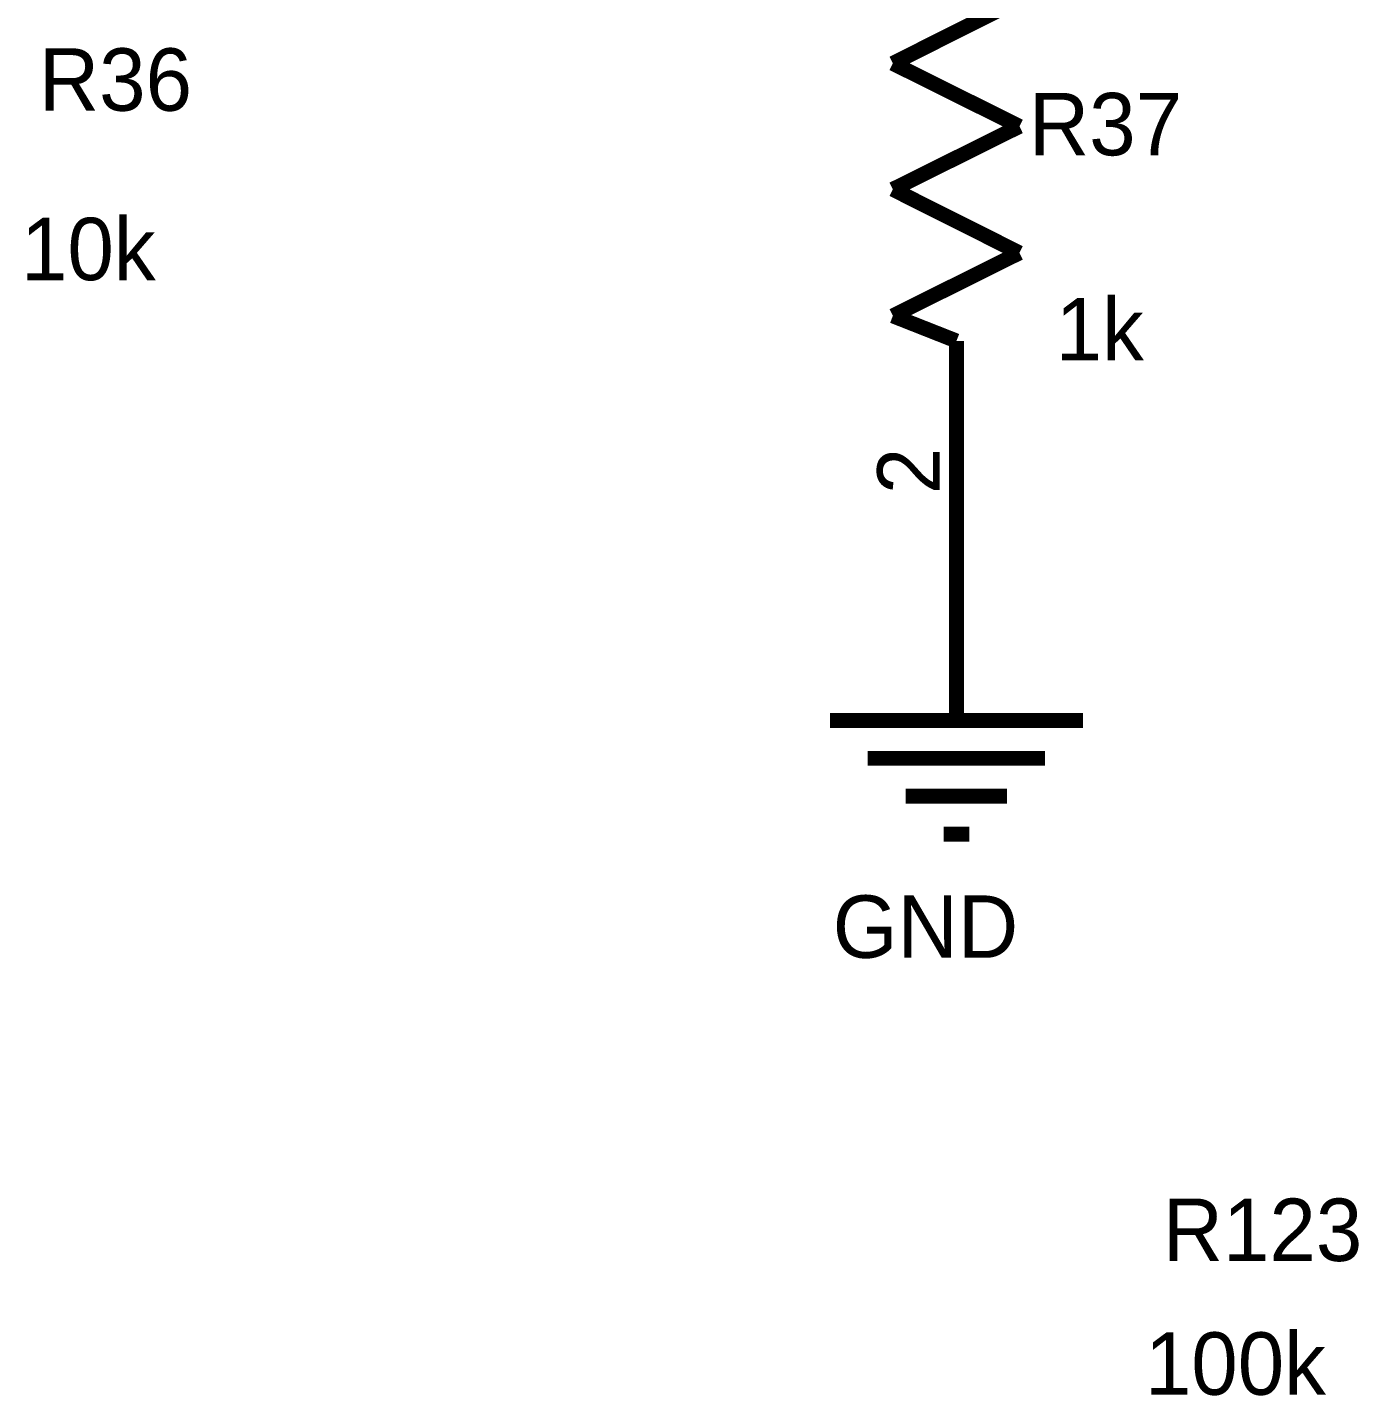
# Model space of a CAD drawing. Header units: millimetres. Extents: x 0 to 800, y 0 to 567.
# Drawn here: x 141.87 to 168.62, y 295.29 to 322.78 of the extents above; entities that cross this region are included whole.
import ezdxf

# ---------------------------------------------------------------- set-up
doc = ezdxf.new("R2010")
doc.units = ezdxf.units.MM
doc.layers.add('Sheet', color=255, linetype='Continuous')

msp = doc.modelspace()

# ---------------------------------------------------------------- linework, layer by layer
at = {"layer": 'Sheet', "const_width": 0.3}
for points in [[(161.801, 323.337), (159.258, 322.061)], [(159.258, 322.061), (161.801, 320.795)], [(161.801, 320.795), (159.258, 319.53)], [(159.258, 319.53), (161.801, 318.253)], [(161.801, 318.253), (159.258, 316.987)], [(159.258, 316.987), (160.535, 316.483)], [(160.535, 316.483), (160.535, 311.399)], [(160.535, 316.483), (160.535, 315.711)], [(160.535, 311.399), (160.535, 308.857)], [(157.993, 308.857), (163.077, 308.857)], [(158.754, 308.095), (162.316, 308.095)], [(159.516, 307.333), (161.554, 307.333)], [(160.278, 306.572), (160.793, 306.572)]]:
    msp.add_lwpolyline(points, dxfattribs=at)

# ---------------------------------------------------------------- texts
at = {"layer": 'Sheet'}
for s, p in [('R36', (142.101, 321.109)), ('R37', (161.991, 320.213)), ('10k', (141.742, 317.704)), ('1k', (162.529, 316.091)), ('GND', (158.049, 304.086)), ('R123', (164.679, 297.993)), ('100k', (164.321, 295.305))]:
    msp.add_text(s, height=1.2543, dxfattribs=at).set_placement(p)
msp.add_text('2', height=1.254, rotation=90, dxfattribs=at).set_placement((160.199, 313.404))

doc.saveas('drawing.dxf')
